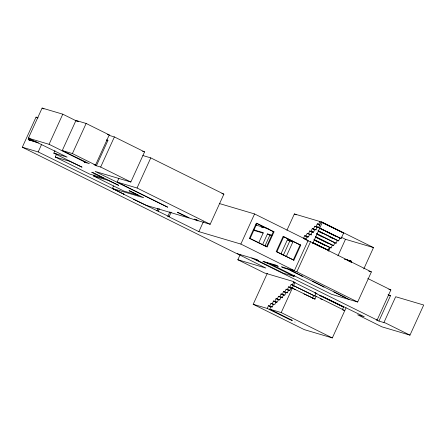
<?xml version="1.0" encoding="UTF-8"?>
<svg xmlns="http://www.w3.org/2000/svg" width="446" height="446" viewBox="0 0 446 446"><rect width="100%" height="100%" fill="white"/><g stroke="black" fill="none" stroke-linecap="round" stroke-linejoin="round"><path stroke-width="0.67" d="M328.501 250.602L328.602 249.214M328.579 250.97L328.73 248.924M328.747 250.719L328.847 249.336M328.825 251.092L329.02 248.361M294.566 275.121L293.998 276.375L283.5 273.264L256.606 259.929L258.362 260.447L255.926 259.238L236.536 253.495L22.3 147.23L36.026 117.114L38.01 117.699M54.958 150.664L53.815 153.173L67.123 157.115L28.388 138.176L42.114 108.06L62.786 114.182L77.013 121.24M38.345 142.887L28.226 139.648L29.085 137.764M29.442 140.25L30.016 138.996M22.3 147.23L38.183 151.93L41.617 144.404M28.388 138.176L49.06 144.298L62.786 114.182M94.29 174.843L93.716 176.098L108.088 180.351L118.664 185.346L92.991 172.608L91.72 172.234L103.951 178.3L89.579 174.046L55.271 157.025L56.698 153.887M85.565 162.405L84.183 161.993L89.384 163.704L62.245 150.564L75.971 120.448L86.134 123.458L109.253 134.926L95.533 165.037L93.944 164.568L96.375 165.778L100.662 167.044L130.84 182.013L144.565 151.896L114.388 136.933L109.108 135.367M62.245 150.564L72.414 153.569L86.134 123.458M96.375 165.778L107.915 140.451L106.7 139.849M100.662 167.044L114.388 136.933M38.183 151.93L124.016 194.255L112.398 188.491L113.54 185.982M130.84 182.013L95.143 171.442L167.713 207.189L117.153 182.113L118.87 178.344M117.153 182.113L137.045 188L150.77 157.884L223.892 194.155L210.172 224.271L190.28 218.384L177.391 212.246L189.009 218.01L146.589 205.45L133.7 199.306L169.157 216.645L171.18 212.212M156.936 210.835L158.09 208.304M158.207 211.214L159.361 208.678M219.265 203.499L254.577 213.952L308.125 240.511L294.399 270.627L240.857 244.068L198.877 231.641L167.886 216.271L169.909 211.839M198.877 231.641L203.454 221.601M240.857 244.068L254.577 213.952M342.902 309.998L344.808 310.561L316.208 296.373L314.96 299.11L291.177 287.57L289.928 290.307L288.657 289.928L287.408 292.665L286.137 292.292L284.888 295.029L283.617 294.65L282.374 297.387L281.103 297.014L279.854 299.751L278.583 299.377L277.334 302.115L276.063 301.736L274.814 304.473L273.543 304.1L272.3 306.837L271.029 306.458L269.78 309.195L281.214 312.585L294.94 282.469L292.509 281.259L264.484 272.963L237.835 259.745L240.126 254.727M249.465 238.27L256.327 223.212L256.963 223.401L274.006 231.853L267.143 246.911L249.465 238.27L267.143 246.911M250.1 238.459L256.963 223.401M258.713 242.819L263.33 232.689L253.361 229.74M262.566 244.676L267.466 233.916L271.915 235.232M264.996 245.885L269.902 235.12L271.809 235.689M266.507 246.722L273.37 231.664L274.006 231.853M276.241 251.55L283.104 236.492L283.74 236.681L300.771 245.133L293.908 260.191L276.241 251.55L293.908 260.191M276.877 251.739L283.74 236.681M383.956 322.452L395.68 296.729L423.7 305.025L409.974 335.141L381.954 326.846L357.62 314.77L364.321 316.755L346.051 307.824L332.331 337.94L304.306 329.639L253.194 304.289L267.299 273.331M286.934 230.253L294.366 213.941L319.849 221.489L321.672 222.392M281.025 253.735L287.375 239.809L293.089 241.503L286.165 256.695M283.171 255.575L289.805 241.013L292.983 241.955M253.194 304.289L267.238 308.442L268.486 305.705L271.581 306.987M269.758 306.084L271.001 303.347L273.493 304.323M272.272 303.72L273.521 300.983L276.62 302.265M293.273 260.001L300.136 244.943L300.771 245.133M274.792 301.362L276.041 298.625L279.135 299.902M307.835 236.938L304.735 235.655L303.486 238.393L305.315 239.301M277.312 298.998L278.56 296.261L282.262 297.844M306.006 236.034L307.255 233.291L310.957 234.88M279.832 296.635L281.075 293.897L284.174 295.18M318.622 227.337L321.12 221.863L343.632 233.029L341.14 238.504L317.351 226.964L316.103 229.701L314.831 229.322L313.583 232.059L312.317 231.686L311.068 234.423L309.797 234.044L308.548 236.787L307.277 236.408L306.028 239.145L304.757 238.772L305.978 239.374M308.526 233.671L309.775 230.933L312.869 232.215M282.346 294.276L283.595 291.539L286.694 292.821M311.046 231.307L312.289 228.569L315.389 229.852M284.866 291.913L286.115 289.175L288.601 290.156M313.56 228.949L314.809 226.211L317.296 227.192M287.386 289.554L288.634 286.817L292.336 288.4M316.08 226.585L317.329 223.847L319.815 224.829M294.399 270.627L281.549 266.825L283.985 268.029L296.835 271.837L310.555 241.721L371.395 271.898L357.67 302.014L331.462 294.254L270.622 264.077M289.906 287.191L291.149 284.453L314.937 295.999L316.186 293.262L293.669 282.095L292.42 284.832M318.6 224.226L319.849 221.489M312.668 243.572L322.391 222.242L373.503 247.591L363.78 268.927M312.668 242.691L328.546 250.312L329.795 247.575L331.066 247.954L332.309 245.216L333.58 245.59L334.829 242.853L336.1 243.232L337.349 240.494L338.62 240.868L339.869 238.131L341.14 238.504M312.417 298.357L313.666 295.62L316.208 296.373M337.94 255.848L345.477 239.296L373.503 247.591M342.266 309.808L343.515 307.071L314.915 292.883L316.186 293.262M409.974 335.141L385.639 323.071L378.938 321.087L376.502 319.877L377.138 320.066L390.863 289.95L367.777 278.499M378.938 321.087L390.479 295.759L388.042 294.555M107.347 134.357L109.253 134.926M106.644 140.077L107.915 140.451M142.581 151.311L144.565 151.896M142.815 155.531L150.77 157.884M321.12 221.863L322.391 222.242M221.907 193.57L223.892 194.155M28.226 139.648L37.129 142.28M343.632 233.029L322.887 222.994M55.271 157.025L69.637 161.279L82.042 167.178L53.815 153.173M255.58 224.957L268.219 228.698M306.129 239.92L308.125 240.511M261.3 227.137L263.285 227.728M307.244 240.74L310.555 241.721M112.398 188.491L143.668 197.745L130.226 191.078L128.955 190.704L138.26 195.32L123.893 191.066L93.716 176.098M253.802 230.353L263.107 233.107M344.758 259.137L351.359 261.211L351.409 262.588M344.702 259.243L351.359 261.211M348.443 261.005L350.439 261.596M368.742 271.112L371.395 271.898M197.834 220.881L194.188 219.07M167.886 216.271L169.157 216.645M388.879 289.365L390.863 289.95M388.483 295.168L390.479 295.759M301.847 276.046L302.483 276.236L288.216 269.284M237.835 259.745L265.861 268.046L237.172 253.685M323.45 286.761L324.086 286.951L290.692 270.471M293.669 282.095L294.94 282.469M345.087 297.493L345.722 297.683L312.295 281.186M317.011 293.786L317.128 293.869M320.055 295.297L320.172 295.375M320.384 298.826L322.291 299.394M343.515 307.071L319.726 295.525L322.268 296.278L346.051 307.824M314.96 299.11L303.955 293.908M291.851 320.512L291.968 320.596M294.89 322.023L295.007 322.107M317.329 223.847L319.76 225.057M294.366 213.941L296.233 214.872M341.118 237.133L345.477 239.296M317.351 226.964L318.567 227.566M319.788 228.168L339.869 238.131M319.732 228.397L324.599 230.811M325.814 231.413L335.554 236.246M314.809 226.211L317.245 227.415M317.931 230.604L338.62 240.868M314.831 229.322L316.052 229.93M318.483 231.134L337.349 240.494M318.433 231.363L322.692 233.475M329.382 236.793L332.426 238.303M312.289 228.569L314.725 229.779M316.627 233.57L336.1 243.232M312.317 231.686L313.532 232.288M316.576 233.799L334.829 242.853M317.128 234.328L322.603 237.043M309.775 230.933L312.206 232.137M315.328 236.536L333.58 245.59M309.797 234.044L311.62 234.953M315.272 236.765L332.309 245.216M315.829 237.294L328 243.332M307.255 233.291L309.686 234.501M75.971 120.448L78.401 121.652M314.023 239.502L331.066 247.954M307.277 236.408L308.493 237.01M313.973 239.731L329.795 247.575M314.525 240.26L324.872 245.389M304.735 235.655L307.779 237.166M42.114 108.06L43.964 108.986M312.724 242.468L328.546 250.312M312.618 242.919L322.352 247.753M256.327 223.212L273.37 231.664M283.104 236.492L300.136 244.943M287.375 239.809L289.805 241.013M36.026 117.114L37.893 118.039M267.466 233.916L269.902 235.12M72.414 153.569L95.533 165.037M49.06 144.298L86.412 162.829M137.045 188L210.172 224.271M196.809 219.984L197.974 220.558M196.101 219.655L197.846 220.525M296.835 271.837L357.67 302.014M333.926 291.918L349.056 299.461M267.109 263.034L293.998 276.375M123.38 194.066L134.335 199.496M377.138 320.066L251.789 258.011M291.149 284.453L313.666 295.62M291.177 287.57L295.436 289.683M288.634 286.817L291.673 288.322M288.657 289.928L289.872 290.53M286.115 289.175L288.551 290.385M286.137 292.292L287.352 292.894M283.595 291.539L286.031 292.743M281.075 293.897L284.119 295.408M281.103 297.014L282.318 297.616M278.56 296.261L280.991 297.471M278.583 299.377L279.798 299.98M276.041 298.625L278.477 299.829M273.521 300.983L276.565 302.494M271.001 303.347L273.437 304.551M271.029 306.458L272.244 307.065M268.486 305.705L270.917 306.915M281.214 312.585L332.331 337.94M269.78 309.195L292.292 320.367L289.749 319.615L267.238 308.442M350.751 260.91L350.801 262.287M275.834 265.13L262.917 261.306L265.353 262.516L278.265 266.34L275.834 265.13"/></g></svg>
